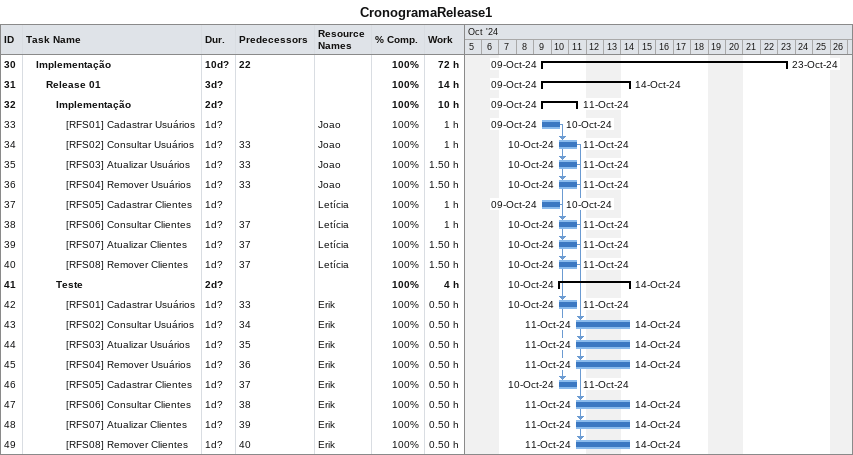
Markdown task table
CronogramaRelease1

| ID | Level | Task | Duration | Start | Finish | Predecessors | Resources | % complete | Work (h) |
|---|---|---|---|---|---|---|---|---|---|
| 30 | 2 | **Implementação** | 10d? | 2024-10-09 | 2024-10-23 | 22 |  | 100 | 72 |
| 31 | 3 | **Release 01** | 3d? | 2024-10-09 | 2024-10-14 |  |  | 100 | 14 |
| 32 | 4 | **Implementação** | 2d? | 2024-10-09 | 2024-10-11 |  |  | 100 | 10 |
| 33 | 5 | [RFS01] Cadastrar Usuários | 1d? | 2024-10-09 | 2024-10-10 |  | Joao | 100 | 1 |
| 34 | 5 | [RFS02] Consultar Usuários | 1d? | 2024-10-10 | 2024-10-11 | 33 | Joao | 100 | 1 |
| 35 | 5 | [RFS03] Atualizar Usuários | 1d? | 2024-10-10 | 2024-10-11 | 33 | Joao | 100 | 1.50 |
| 36 | 5 | [RFS04] Remover Usuários | 1d? | 2024-10-10 | 2024-10-11 | 33 | Joao | 100 | 1.50 |
| 37 | 5 | [RFS05] Cadastrar Clientes | 1d? | 2024-10-09 | 2024-10-10 |  | Letícia | 100 | 1 |
| 38 | 5 | [RFS06] Consultar Clientes | 1d? | 2024-10-10 | 2024-10-11 | 37 | Letícia | 100 | 1 |
| 39 | 5 | [RFS07] Atualizar Clientes | 1d? | 2024-10-10 | 2024-10-11 | 37 | Letícia | 100 | 1.50 |
| 40 | 5 | [RFS08] Remover Clientes | 1d? | 2024-10-10 | 2024-10-11 | 37 | Letícia | 100 | 1.50 |
| 41 | 4 | **Teste** | 2d? | 2024-10-10 | 2024-10-14 |  |  | 100 | 4 |
| 42 | 5 | [RFS01] Cadastrar Usuários | 1d? | 2024-10-10 | 2024-10-11 | 33 | Erik | 100 | 0.50 |
| 43 | 5 | [RFS02] Consultar Usuários | 1d? | 2024-10-11 | 2024-10-14 | 34 | Erik | 100 | 0.50 |
| 44 | 5 | [RFS03] Atualizar Usuários | 1d? | 2024-10-11 | 2024-10-14 | 35 | Erik | 100 | 0.50 |
| 45 | 5 | [RFS04] Remover Usuários | 1d? | 2024-10-11 | 2024-10-14 | 36 | Erik | 100 | 0.50 |
| 46 | 5 | [RFS05] Cadastrar Clientes | 1d? | 2024-10-10 | 2024-10-11 | 37 | Erik | 100 | 0.50 |
| 47 | 5 | [RFS06] Consultar Clientes | 1d? | 2024-10-11 | 2024-10-14 | 38 | Erik | 100 | 0.50 |
| 48 | 5 | [RFS07] Atualizar Clientes | 1d? | 2024-10-11 | 2024-10-14 | 39 | Erik | 100 | 0.50 |
| 49 | 5 | [RFS08] Remover Clientes | 1d? | 2024-10-11 | 2024-10-14 | 40 | Erik | 100 | 0.50 |
